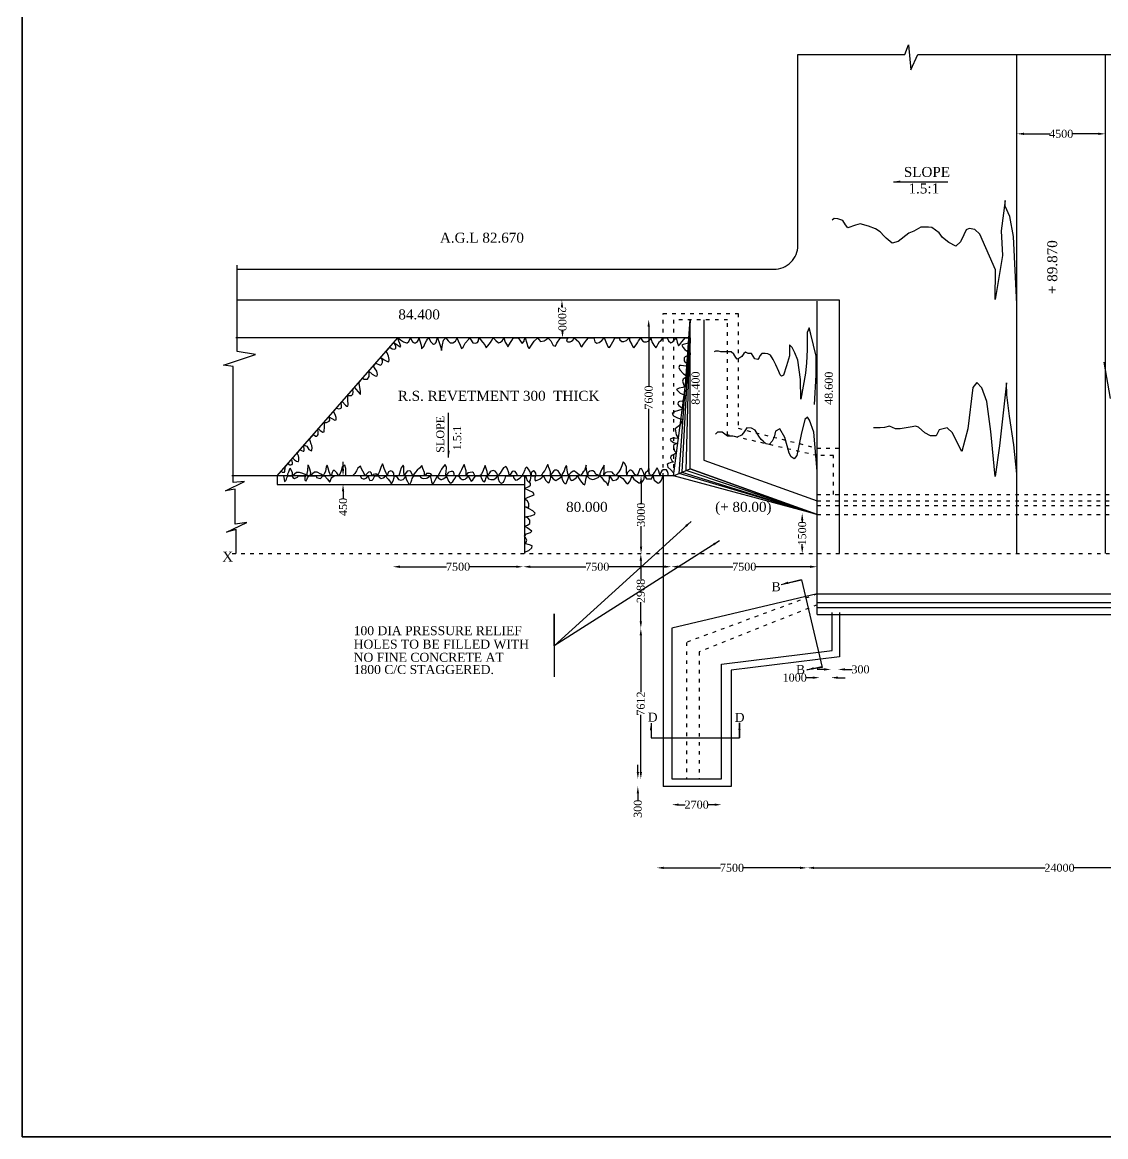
# Model space of a CAD drawing. Header units: millimetres. Extents: x -109570 to 233769, y -246061 to 106978.
# Drawn here: x 4479 to 58603, y 1094 to 56767 of the extents above; entities that cross this region are included whole.
import ezdxf

# ---------------------------------------------------------------- set-up
doc = ezdxf.new("R2010")
doc.units = ezdxf.units.MM
doc.header["$MEASUREMENT"] = 0
doc.header["$PDMODE"] = 33
doc.header["$PDSIZE"] = 500
doc.linetypes.add('ACAD_ISO03W100', pattern=[30, 12, -18])
for name, color, linetype in [('DIM', 5, 'Continuous'), ('DOT LINE', 3, 'ACAD_ISO03W100'), ('DWG. LINE', 1, 'Continuous'), ('HATCH', 2, 'Continuous'), ('TEXT', 7, 'Continuous'), ('TITLE', 7, 'Continuous')]:
    doc.layers.add(name, color=color, linetype=linetype)
doc.styles.get("Standard").update_dxf_attribs({"font": 'TIMES.TTF', "height": 400})
doc.dimstyles.get("Standard").update_dxf_attribs({"dimtxt": 400, "dimasz": 350, "dimexe": 0.18, "dimexo": 0.0625, "dimgap": 0.09, "dimtad": 0, "dimdec": 0, "dimzin": 0, "dimdsep": 46, "dimtxsty": 'Standard', "dimcen": 0.09, "dimse1": 1, "dimse2": 1, "dimclrd": 5, "dimclre": 5, "dimclrt": 4, "dimadec": 0, "dimazin": 0, "dimtfac": 1, "dimtdec": 0, "dimtofl": 0, "dimtmove": 0, "dimatfit": 3, "dimfxl": 1, "dimtolj": 1, "dimtzin": 0, "dimarcsym": 0})

# ---------------------------------------------------------------- blocks, each defined once
blk = doc.blocks.new('*D34')
at = {"layer": 'Defpoints', "color": 0}
for p in [(31339, 42879), (31372, 40999), (31469, 41000)]:
    blk.add_point(p, dxfattribs=at)
at = {"layer": 'DIM', "color": 5, "lineweight": -2}
for p, q in [((31442, 42531), (31442, 42514)), ((31463, 41350), (31463, 41367))]:
    blk.add_line(p, q, dxfattribs=at)
at = {"layer": 'DIM', "color": 5}
for points in [[(31500, 42532), (31383, 42530), (31436, 42881)], [(31521, 41351), (31405, 41349), (31469, 41000)]]:
    blk.add_solid(points, dxfattribs=at)
at = {"layer": 'DIM', "color": 4, "insert": (31452, 41941), "char_height": 400, "attachment_point": 5, "rotation": 271.0228}
blk.add_mtext('\\A1;2000', dxfattribs=at)
blk = doc.blocks.new('*D35')
at = {"layer": 'Defpoints', "color": 0}
for p in [(20488, 34108), (20488, 33683), (20503, 33683)]:
    blk.add_point(p, dxfattribs=at)
at = {"layer": 'DIM', "color": 5, "lineweight": -2}
for p, q in [((20503, 34458), (20503, 34808)), ((20503, 33333), (20503, 32983))]:
    blk.add_line(p, q, dxfattribs=at)
at = {"layer": 'DIM', "color": 5}
for points in [[(20445, 34458), (20561, 34458), (20503, 34108)], [(20445, 33333), (20561, 33333), (20503, 33683)]]:
    blk.add_solid(points, dxfattribs=at)
at = {"layer": 'DIM', "color": 4, "insert": (20503, 32555), "char_height": 400, "attachment_point": 5, "rotation": 90}
blk.add_mtext('\\A1;450', dxfattribs=at)
blk = doc.blocks.new('*D36')
at = {"layer": 'Defpoints', "color": 0}
for p in [(35566, 41917), (35772, 41917), (35566, 34122)]:
    blk.add_point(p, dxfattribs=at)
at = {"layer": 'DIM', "color": 5, "lineweight": -2}
for p, q in [((35772, 41567), (35772, 38589)), ((35772, 34472), (35772, 37450))]:
    blk.add_line(p, q, dxfattribs=at)
at = {"layer": 'DIM', "color": 5}
for points in [[(35714, 41567), (35831, 41567), (35772, 41917)], [(35714, 34472), (35831, 34472), (35772, 34122)]]:
    blk.add_solid(points, dxfattribs=at)
at = {"layer": 'DIM', "color": 4, "insert": (35772, 38020), "char_height": 400, "attachment_point": 5, "rotation": 90}
blk.add_mtext('\\A1;7600', dxfattribs=at)
blk = doc.blocks.new('*D37')
at = {"layer": 'Defpoints', "color": 0}
for p in [(35562, 34113), (35390, 30222), (35562, 30222)]:
    blk.add_point(p, dxfattribs=at)
at = {"layer": 'DIM', "color": 5, "lineweight": -2}
for p, q in [((35390, 33763), (35390, 32736)), ((35390, 30572), (35390, 31599))]:
    blk.add_line(p, q, dxfattribs=at)
at = {"layer": 'DIM', "color": 5}
for points in [[(35331, 33763), (35448, 33763), (35390, 34113)], [(35331, 30572), (35448, 30572), (35390, 30222)]]:
    blk.add_solid(points, dxfattribs=at)
at = {"layer": 'DIM', "color": 4, "insert": (35390, 32167), "char_height": 400, "attachment_point": 5, "rotation": 90}
blk.add_mtext('\\A1;3000', dxfattribs=at)
blk = doc.blocks.new('*D38')
at = {"layer": 'Defpoints', "color": 0}
for p in [(22992, 29550), (29504, 29568), (29504, 29550)]:
    blk.add_point(p, dxfattribs=at)
at = {"layer": 'DIM', "color": 5, "lineweight": -2}
for p, q in [((23342, 29568), (25679, 29568)), ((29154, 29568), (26817, 29568))]:
    blk.add_line(p, q, dxfattribs=at)
at = {"layer": 'DIM', "color": 5}
for points in [[(23342, 29626), (23342, 29510), (22992, 29568)], [(29154, 29626), (29154, 29510), (29504, 29568)]]:
    blk.add_solid(points, dxfattribs=at)
at = {"layer": 'DIM', "color": 4, "insert": (26248, 29568), "char_height": 400, "attachment_point": 5}
blk.add_mtext('\\A1;7500', dxfattribs=at)
blk = doc.blocks.new('*D39')
at = {"layer": 'Defpoints', "color": 0}
for p in [(29504, 29550), (36902, 29568), (36902, 29543)]:
    blk.add_point(p, dxfattribs=at)
at = {"layer": 'DIM', "color": 5, "lineweight": -2}
for p, q in [((29854, 29568), (32634, 29568)), ((36552, 29568), (33772, 29568))]:
    blk.add_line(p, q, dxfattribs=at)
at = {"layer": 'DIM', "color": 5}
for points in [[(29854, 29626), (29854, 29510), (29504, 29568)], [(36552, 29626), (36552, 29510), (36902, 29568)]]:
    blk.add_solid(points, dxfattribs=at)
at = {"layer": 'DIM', "color": 4, "insert": (33203, 29568), "char_height": 400, "attachment_point": 5}
blk.add_mtext('\\A1;7500', dxfattribs=at)
blk = doc.blocks.new('*D40')
at = {"layer": 'Defpoints', "color": 0}
for p in [(36902, 29543), (44188, 29568), (44188, 29568)]:
    blk.add_point(p, dxfattribs=at)
at = {"layer": 'DIM', "color": 5, "lineweight": -2}
for p, q in [((37252, 29568), (39976, 29568)), ((43838, 29568), (41114, 29568))]:
    blk.add_line(p, q, dxfattribs=at)
at = {"layer": 'DIM', "color": 5}
for points in [[(37252, 29626), (37252, 29510), (36902, 29568)], [(43838, 29626), (43838, 29510), (44188, 29568)]]:
    blk.add_solid(points, dxfattribs=at)
at = {"layer": 'DIM', "color": 4, "insert": (40545, 29568), "char_height": 400, "attachment_point": 5}
blk.add_mtext('\\A1;7500', dxfattribs=at)
blk = doc.blocks.new('*D41')
at = {"layer": 'Defpoints', "color": 0}
for p in [(43385, 32244), (43385, 30222), (43440, 30222)]:
    blk.add_point(p, dxfattribs=at)
at = {"layer": 'DIM', "color": 5, "lineweight": -2}
for p, q in [((43440, 31894), (43440, 31779)), ((43440, 30572), (43440, 30688))]:
    blk.add_line(p, q, dxfattribs=at)
at = {"layer": 'DIM', "color": 5}
for points in [[(43382, 31894), (43499, 31894), (43440, 32244)], [(43382, 30572), (43499, 30572), (43440, 30222)]]:
    blk.add_solid(points, dxfattribs=at)
at = {"layer": 'DIM', "color": 4, "insert": (43440, 31233), "char_height": 400, "attachment_point": 5, "rotation": 90}
blk.add_mtext('\\A1;1500', dxfattribs=at)
blk = doc.blocks.new('*D42')
at = {"layer": 'Defpoints', "color": 0}
for p in [(35248, 18968), (35230, 18596), (35256, 18596)]:
    blk.add_point(p, dxfattribs=at)
at = {"layer": 'DIM', "color": 5, "lineweight": -2}
for p, q in [((35230, 19318), (35230, 19668)), ((35230, 18246), (35230, 17896))]:
    blk.add_line(p, q, dxfattribs=at)
at = {"layer": 'DIM', "color": 5}
for points in [[(35172, 19318), (35289, 19318), (35230, 18968)], [(35172, 18246), (35289, 18246), (35230, 18596)]]:
    blk.add_solid(points, dxfattribs=at)
at = {"layer": 'DIM', "color": 4, "insert": (35230, 17475), "char_height": 400, "attachment_point": 5, "rotation": 90}
blk.add_mtext('\\A1;300', dxfattribs=at)
blk = doc.blocks.new('*D43')
at = {"layer": 'Defpoints', "color": 0}
for p in [(35361, 26494), (35379, 26494), (35230, 18968)]:
    blk.add_point(p, dxfattribs=at)
at = {"layer": 'DIM', "color": 5, "lineweight": -2}
for p, q in [((35379, 26144), (35379, 23299)), ((35379, 19318), (35379, 22164))]:
    blk.add_line(p, q, dxfattribs=at)
at = {"layer": 'DIM', "color": 5}
for points in [[(35320, 26144), (35437, 26144), (35379, 26494)], [(35320, 19318), (35437, 19318), (35379, 18968)]]:
    blk.add_solid(points, dxfattribs=at)
at = {"layer": 'DIM', "color": 4, "insert": (35379, 22731), "char_height": 400, "attachment_point": 5, "rotation": 90}
blk.add_mtext('\\A1;7612', dxfattribs=at)
blk = doc.blocks.new('*D44')
at = {"layer": 'Defpoints', "color": 0}
for p in [(35379, 30222), (35390, 30222), (35361, 26494)]:
    blk.add_point(p, dxfattribs=at)
at = {"layer": 'DIM', "color": 5, "lineweight": -2}
for p, q in [((35379, 29872), (35379, 28926)), ((35379, 26844), (35379, 27791))]:
    blk.add_line(p, q, dxfattribs=at)
at = {"layer": 'DIM', "color": 5}
for points in [[(35320, 29872), (35437, 29872), (35379, 30222)], [(35320, 26844), (35437, 26844), (35379, 26494)]]:
    blk.add_solid(points, dxfattribs=at)
at = {"layer": 'DIM', "color": 4, "insert": (35379, 28358), "char_height": 400, "attachment_point": 5, "rotation": 90}
blk.add_mtext('\\A1;2988', dxfattribs=at)
blk = doc.blocks.new('*D45')
at = {"layer": 'Defpoints', "color": 0}
for p in [(36924, 18968), (39411, 18968), (39411, 17680)]:
    blk.add_point(p, dxfattribs=at)
at = {"layer": 'DIM', "color": 5, "lineweight": -2}
for p, q in [((37274, 17680), (37593, 17680)), ((39061, 17680), (38741, 17680))]:
    blk.add_line(p, q, dxfattribs=at)
at = {"layer": 'DIM', "color": 5}
for points in [[(37274, 17739), (37274, 17622), (36924, 17680)], [(39061, 17739), (39061, 17622), (39411, 17680)]]:
    blk.add_solid(points, dxfattribs=at)
at = {"layer": 'DIM', "color": 4, "insert": (38167, 17680), "char_height": 400, "attachment_point": 5}
blk.add_mtext('\\A1;2700', dxfattribs=at)
blk = doc.blocks.new('*D46')
at = {"layer": 'Defpoints', "color": 0}
for p in [(44311, 24033), (44311, 24026), (44881, 24047)]:
    blk.add_point(p, dxfattribs=at)
at = {"layer": 'DIM', "color": 5, "lineweight": -2}
for p, q in [((43961, 24026), (43611, 24026)), ((45231, 24026), (45581, 24026))]:
    blk.add_line(p, q, dxfattribs=at)
at = {"layer": 'DIM', "color": 5}
for points in [[(43961, 24085), (43961, 23968), (44311, 24026)], [(45231, 24085), (45231, 23968), (44881, 24026)]]:
    blk.add_solid(points, dxfattribs=at)
at = {"layer": 'DIM', "color": 4, "insert": (43065, 24026), "char_height": 400, "attachment_point": 5}
blk.add_mtext('\\A1;1000', dxfattribs=at)
blk = doc.blocks.new('*D47')
at = {"layer": 'Defpoints', "color": 0}
for p in [(44881, 24026), (45231, 24438), (45231, 24026)]:
    blk.add_point(p, dxfattribs=at)
at = {"layer": 'DIM', "color": 5, "lineweight": -2}
for p, q in [((44531, 24438), (44181, 24438)), ((45581, 24438), (45931, 24438))]:
    blk.add_line(p, q, dxfattribs=at)
at = {"layer": 'DIM', "color": 5}
for points in [[(44531, 24497), (44531, 24380), (44881, 24438)], [(45581, 24497), (45581, 24380), (45231, 24438)]]:
    blk.add_solid(points, dxfattribs=at)
at = {"layer": 'DIM', "color": 4, "insert": (46351, 24438), "char_height": 400, "attachment_point": 5}
blk.add_mtext('\\A1;300', dxfattribs=at)
blk = doc.blocks.new('*D48')
at = {"layer": 'Defpoints', "color": 0}
for p in [(54168, 51100), (58589, 51195), (58589, 51100)]:
    blk.add_point(p, dxfattribs=at)
at = {"layer": 'DIM', "color": 5, "lineweight": -2}
for p, q in [((54518, 51195), (55803, 51195)), ((58239, 51195), (56954, 51195))]:
    blk.add_line(p, q, dxfattribs=at)
at = {"layer": 'DIM', "color": 5}
for points in [[(54518, 51253), (54518, 51136), (54168, 51195)], [(58239, 51253), (58239, 51136), (58589, 51195)]]:
    blk.add_solid(points, dxfattribs=at)
at = {"layer": 'DIM', "color": 4, "insert": (56379, 51195), "char_height": 400, "attachment_point": 5}
blk.add_mtext('\\A1;4500', dxfattribs=at)
blk = doc.blocks.new('*D72')
at = {"layer": 'Defpoints', "color": 0}
for p in [(36176, 14541), (43686, 14541), (43686, 14525)]:
    blk.add_point(p, dxfattribs=at)
at = {"layer": 'DIM', "color": 5, "lineweight": -2}
for p, q in [((36526, 14525), (39362, 14525)), ((43336, 14525), (40500, 14525))]:
    blk.add_line(p, q, dxfattribs=at)
at = {"layer": 'DIM', "color": 5}
for points in [[(36526, 14584), (36526, 14467), (36176, 14525)], [(43336, 14584), (43336, 14467), (43686, 14525)]]:
    blk.add_solid(points, dxfattribs=at)
at = {"layer": 'DIM', "color": 4, "insert": (39931, 14525), "char_height": 400, "attachment_point": 5}
blk.add_mtext('\\A1;7500', dxfattribs=at)
blk = doc.blocks.new('*D73')
at = {"layer": 'Defpoints', "color": 0}
for p in [(43686, 14541), (68903, 14525), (68903, 14262)]:
    blk.add_point(p, dxfattribs=at)
at = {"layer": 'DIM', "color": 5, "lineweight": -2}
for p, q in [((44036, 14525), (55573, 14525)), ((68553, 14525), (57016, 14525))]:
    blk.add_line(p, q, dxfattribs=at)
at = {"layer": 'DIM', "color": 5}
for points in [[(44036, 14584), (44036, 14467), (43686, 14525)], [(68553, 14584), (68553, 14467), (68903, 14525)]]:
    blk.add_solid(points, dxfattribs=at)
at = {"layer": 'DIM', "color": 4, "insert": (56294, 14525), "char_height": 400, "attachment_point": 5}
blk.add_mtext('\\A1;24000', dxfattribs=at)

msp = doc.modelspace()

# ---------------------------------------------------------------- linework, layer by layer
at = {"layer": 'DIM'}
msp.add_lwpolyline([(31044.4, 25621.7), (31044.4, 27223.6), (31044.4, 24069.1)], dxfattribs=at)
at = {"layer": 'DOT LINE', "ltscale": 15}
for points in [[(36495.7, 34068), (36495.7, 42218.1), (40245.1, 42218.1), (40245.1, 36485), (44188.2, 35495), (45368.6, 35495)], [(45002.9, 33184.4), (45002.9, 35121.6), (44188.2, 35121.6), (39714.2, 36152.6), (39714.2, 41896.1), (37013.7, 41896.1), (37013.7, 34108.3)], [(44188.2, 33184.4), (104802.4, 33184.4)], [(44188.2, 32868.3), (104802.4, 32868.3)], [(44188.2, 32620), (104802.4, 32620)], [(44188.2, 32185.5), (104802.4, 32185.5)], [(14967.8, 30222.2), (127174.6, 30222.2)], [(44188.2, 28208.5), (37652.5, 25789.5), (37652.5, 18967.6)], [(44188.2, 27662.2), (38287.5, 25311.8), (38287.5, 18967.6)]]:
    msp.add_lwpolyline(points, dxfattribs=at)
at = {"layer": 'DWG. LINE'}
for p, q in [((45303.8, 27285.2), (45303.8, 25072.4)), ((45303.8, 25072.4), (39890.5, 24396.7)), ((39890.5, 24396.7), (39890.5, 18595.8)), ((39890.5, 18595.8), (36495.7, 18595.8))]:
    msp.add_line(p, q, dxfattribs=at)
for points in [[(43227.6, 55157.5), (48566.6, 55157.5), (48750.9, 55649.3), (48871, 54400.2), (49211.2, 55159.6), (62418.6, 55159.6), (62718.7, 55609.1), (62878.8, 54250.1), (63389.1, 55099.5), (78315.9, 55099.5), (78626, 55708.5), (78626, 54279.6), (79336.4, 55059), (95417.5, 55059), (95617.6, 55498), (95527.6, 54638.6), (95857.8, 54998.3), (100716.9, 54998.3), (100937, 55597.3), (101367.2, 54498.1), (101607.3, 54977.8), (108510.8, 54977.8)], [(54168.1, 30222.2), (54168.1, 55159.6)], [(58589.3, 30222.2), (58589.3, 55159.6)], [(15160.5, 30222.2), (15160.5, 31421.2), (14673.5, 31301.3), (15698.3, 31777.5), (15110, 31700.2), (15110, 33436.9), (14634.5, 33367.7), (15580.2, 33822.7), (15020.7, 33783.1), (15020.7, 39569.6), (14532.2, 39639.4), (16136, 40178.3), (15210.3, 40321.7), (15210.3, 44641.7)], [(45307, 30222.2), (45307, 42879.3), (15210.3, 42879.3)], [(44188.2, 27188.1), (44188.2, 42830.6)], [(37013.7, 34108.3), (37837.6, 34466.1), (44188.2, 32185.5), (37837.6, 34466.1), (37837.6, 41896.1)], [(44188.2, 32185.5), (37641.6, 34381), (37837.6, 41896.1), (37425.7, 34287.2), (44188.2, 32185.5), (37288.8, 34227.7), (37837.6, 41896.1)], [(38529.6, 41896.1), (38529.6, 34899.3), (44188.2, 32868.3)], [(37837.6, 40998.5), (15148.8, 40998.5)], [(17217.6, 34108.3), (23244, 40998.5)], [(37013.7, 34108.3), (37789, 40030.4)], [(44188.2, 32185.5), (37013.7, 34108.3), (14955.2, 34108.3)], [(17217.6, 34108.3), (17217.6, 33682.8), (29560.3, 33682.8)], [(29560.3, 34108.3), (29560.3, 30222.2)], [(36495.7, 34068), (36495.7, 18595.8)], [(42394.8, 28687.4), (43397.2, 28920.4), (44431.4, 24530.7), (43675.9, 24415.2)], [(44188.2, 28208.5), (36923.5, 26494.5), (36923.5, 18967.6)], [(44188.2, 28208.5), (104786.3, 28208.5)], [(36923.5, 18967.6), (39410.9, 18967.6), (39410.9, 24704.6), (44933.8, 25377.2), (44933.8, 27285.2)], [(44188.2, 27774), (69286.1, 27774)], [(44188.2, 27538.7), (69286.1, 27538.7)], [(44188.2, 27188.1), (69286.1, 27188.1)], [(35887.6, 21751.4), (35887.6, 21024.3), (40304.6, 21024.3), (40304.6, 21763.7)]]:
    msp.add_lwpolyline(points, dxfattribs=at)
msp.add_lwpolyline([(15210.3, 44426.5), (42027.6, 44426.5, 0.4142136), (43227.6, 45626.5), (43227.6, 55157.5)], format="xyb", dxfattribs=at)
at = {"layer": 'HATCH'}
for points in [[(54168.1, 42690.9), (53989.9, 46062.2), (53814.6, 47062.1), (53578.3, 47577.7), (53578.3, 47857.4), (53385.8, 46342.2), (53438.4, 45109.8), (53272.1, 44113.4), (53079.6, 42913.2), (53097.1, 44399), (52316.6, 46178.5), (52071.6, 46423.2), (51782.8, 46466.9), (51634, 46405.7), (51520.3, 46143.5), (51345.3, 45802.7), (51109, 45575.4), (51109, 45575.4), (50759, 45767.7), (50443.9, 46012.4), (50277.7, 46257.2), (49918.9, 46519.4), (49743.9, 46528.1), (49647.6, 46536.8), (49367.6, 46528.1), (49017.5, 46335.8), (48763.8, 46230.9), (48233.9, 45810.3), (47927.6, 45740.4), (47638.8, 45976.4), (47533.8, 46081.3), (47332.5, 46299.8), (47105, 46448.3), (46755, 46588.2), (46334.9, 46693.1), (46107.4, 46631.9), (45713.6, 46500.8), (45608.6, 46640.6), (45468.6, 46859.1), (45223.6, 46955.3), (45039.8, 46972.8), (44943.5, 46885.4)], [(44062.7, 37676.1), (44130.9, 39130.8), (44131, 40092.8), (43877.5, 41189.4), (43785, 41495.9), (43682.7, 41276.9), (43682.7, 40892.6), (43682.7, 40410.9), (43648.6, 39756.3), (43599.9, 39245.5), (43375.7, 37940.3), (43361.1, 38927.9), (43215, 39886.3), (43077.9, 40257.2), (42936.6, 40519.9), (42810, 40651.3), (42800.2, 40111.3), (42663.8, 39600.4), (42503.1, 39143.1), (42405.7, 39084.7), (42332.6, 39162.6), (42274.2, 39323.1), (42128, 39649.1), (41996.5, 39921.5), (41855.2, 40130.7), (41723.7, 40208.6), (41592.2, 40218.3), (41431.5, 40218.3), (41329.2, 40101.5), (41295.1, 40028.5), (41217.1, 39926.4), (41080.7, 39955.6), (40905.4, 40218.3), (40741.3, 40218.3), (40609.8, 40291.7), (40517.3, 40218.7), (40424.7, 40077.6), (40322.4, 39999.8), (40186, 39936.6), (40122.7, 40019.3), (40025.3, 40179.8), (39893.8, 40311.2), (39714.2, 40311.2), (39513.8, 40296.6), (39377.4, 40296.6), (39250.8, 40345.2), (39104.7, 40345.2), (39036.5, 40296.6)], [(17416.7, 34335.9), (17453.4, 34294.4), (17494.2, 34288), (17539.4, 34288), (17571.6, 34298.7), (17593.1, 34345.9), (17597.4, 34406.1), (17603.9, 34453.3), (17606, 34485.5), (17620.3, 34568.6), (17754.5, 34722.1), (17797.6, 34683.8), (17829.8, 34666.6), (17890, 34666.6), (17930.8, 34668.8), (17954.5, 34683.8), (17976, 34707.4), (17976, 34763.2), (17960.9, 34840.5), (17954.5, 34864.2), (17911.6, 34901.7), (17990.8, 34992.3), (18072.9, 34901.2), (18178.2, 34843.2), (18251.3, 34819.6), (18279.3, 34830.4), (18290, 34894.8), (18287.9, 35019.3), (18270.7, 35105.2), (18240.6, 35182.5), (18209.7, 35242.5), (18358.6, 35412.8), (18427.9, 35372.4), (18505.3, 35342.4), (18535.4, 35344.5), (18556.9, 35368.1), (18561.1, 35486.2), (18550.4, 35524.9), (18562.7, 35646.2), (18692.5, 35598.2), (18800, 35430.7), (18920.4, 35351.2), (18948.3, 35387.7), (18952.6, 35512.3), (18939.7, 35619.6), (18913.9, 35686.2), (18864.5, 35858), (18822.7, 35943.4), (19031.9, 36182.6), (19125, 36095.8), (19185.2, 36093.7), (19230.3, 36123.7), (19264.7, 36181.7), (19264.7, 36274), (19256.1, 36334.2), (19204.2, 36379.6), (19270.4, 36455.3), (19365.8, 36372.8), (19486.2, 36293.4), (19557.1, 36312.7), (19578.6, 36581.1), (19578.6, 36692.7), (19546.2, 36770.7), (19677.8, 36770.7), (19744.5, 36810), (19813.3, 36848.6), (19834.8, 36891.6), (19819.7, 36975.3), (19789.8, 37049.2), (19946.6, 36981.7), (20090.6, 36891.6), (20153, 36900.1), (20161.6, 37024.7), (20105.7, 37175), (20031.7, 37325.8), (20171.8, 37485.9), (20292.8, 37457.2), (20363.8, 37467.9), (20419.7, 37506.6), (20428.3, 37573.1), (20428.3, 37629), (20401, 37748), (20461.9, 37817.6), (20624.2, 37640), (20693, 37582.1), (20742.4, 37590.7), (20755.3, 37648.6), (20755.3, 37732.4), (20744.6, 37831.1), (20744.6, 37929.9), (20744.6, 38041.6), (20723.1, 38116.2), (20824.3, 38117.9), (20921, 38124.3), (20985.5, 38193), (21004.8, 38291.8), (20987.5, 38418.6), (21076, 38519.7), (21239.4, 38328.6), (21351.2, 38189), (21379.2, 38195.4), (21377, 38326.4), (21316.8, 38644.2), (21287.3, 38761.3), (21479.9, 38981.5), (21557.9, 38941.6), (21641.7, 38941.6), (21732, 38945.9), (21802.9, 39064), (21805.1, 39104.8), (21807.2, 39199.2), (21788.2, 39334), (21951.7, 39195.7), (22102.2, 39103.4), (22171, 39092.7), (22214, 39101.2), (22226.9, 39176.4), (22183.9, 39333.1), (22108.7, 39462), (22017.1, 39595.7), (22138.3, 39734.3), (22349.7, 39645.6), (22431.4, 39677.8), (22468, 39770.1), (22472.3, 39847.4), (22437.9, 39948.4), (22392, 40024.4), (22560.7, 39901.4), (22726.2, 39819.9), (22797.2, 39809.1), (22810.1, 39920.8), (22775.7, 40079.7), (22734.8, 40172), (22702.6, 40257.9), (22656.1, 40326.4), (22845.4, 40542.7), (22950, 40454.2), (23053.2, 40432.7), (23132.8, 40477.8), (23143.5, 40574.4), (23111.3, 40666.8), (23081.2, 40724.7), (23037.8, 40762.7), (23201.9, 40660.5), (23352.4, 40546.7), (23384.6, 40576.7), (23343.8, 40722.8), (23292.2, 40843), (23244, 40998.5), (23380.3, 40898.8), (23520.1, 40810.8), (23674.8, 40750.7), (23713.5, 40761.4), (23790.9, 40812.9), (23876.9, 40998.5), (23941.9, 40860.6), (23991.3, 40783.3), (24062.3, 40755.3), (24120.3, 40761.8), (24165.5, 40783.3), (24221.4, 40828.3), (24266.5, 40899.2), (24294.4, 40959.3), (24294.4, 40998.5), (24355, 40795.7), (24419.5, 40566), (24428.1, 40458.6), (24428.1, 40458.6), (24531.3, 40568.1), (24598, 40729.2), (24673.2, 40860.1), (24718.4, 40941.7), (24785, 40998.5), (24867.2, 40823.8), (24968.2, 40718.6), (25026.3, 40688.6), (25080, 40699.3), (25129.5, 40737.9), (25168.1, 40802.4), (25178.9, 40851.7), (25215.4, 40998.5), (25307.9, 40776.6), (25393.9, 40521.1), (25422, 40368.2), (25477.9, 40660.3), (25525.2, 40881.4), (25641.2, 40998.5), (25762.1, 40858.2), (25850.2, 40761.6), (25983.5, 40753), (26116.8, 40832.4), (26157.7, 40901.2), (26183.5, 40972), (26183.5, 40998.5), (26248, 40847.5), (26346.9, 40632.8), (26420, 40467.4), (26497.3, 40542.6), (26607, 40735.8), (26779, 40937.7), (26834.9, 40998.5), (26863.7, 40929.1), (26986.3, 40753), (27113.1, 40731.6), (27212, 40776.7), (27261.4, 40851.8), (27274.3, 40896.9), (27310.9, 40998.5), (27474.3, 40789.5), (27588.2, 40645.7), (27652.7, 40506.1), (27738.7, 40598.4), (27874.1, 40768.1), (27955.8, 40911.9), (28009.6, 40998.5), (28130.6, 40862.6), (28263.9, 40761.6), (28369.2, 40793.8), (28450.9, 40858.3), (28498.2, 40918.4), (28534.7, 40998.5), (28607.8, 40791.7), (28698.1, 40630.7), (28739, 40557.7), (28739, 40557.7), (28822.8, 40686.5), (28863.7, 40765.9), (28936.8, 40871.1), (29020.6, 40998.5), (29253.6, 40998.5), (29374, 40838.9), (29447.1, 40712.3), (29546, 40845.4), (29558.9, 40886.2), (29595.4, 40998.5), (29683.6, 40729.4), (29730.9, 40551.2), (29780.3, 40480.4), (29821.2, 40484.7), (29892.1, 40587.7), (30049, 40841.1), (30225.3, 40998.5), (30288.6, 40914.3), (30372.4, 40828.4), (30555.2, 40849.9), (30703.5, 40948.6), (30733.6, 40998.5), (30888.4, 40858.5), (30991.6, 40622.3), (31116.3, 40579.3), (31185, 40729.6), (31372.1, 40998.5), (31726.8, 40998.5), (31696.7, 40946.5), (31670.9, 40843.4), (31726.8, 40798.3), (31849.3, 40804.8), (31920.3, 40843.4), (31984.8, 40895), (32051.4, 40998.5), (32282.6, 40802), (32385.7, 40583), (32426.6, 40553), (32516.9, 40694.7), (32660.9, 40894.4), (32770.6, 40998.5), (33026.4, 40998.5), (33084.4, 40808.5), (33172.6, 40744.1), (33303.7, 40767.7), (33437, 40866.5), (33548.8, 40998.5), (33672.5, 40694.7), (33747.8, 40540.1), (33808, 40520.8), (33842.4, 40568), (33984.3, 40810.7), (34044.5, 40913.7), (34085.3, 40998.5), (34289.5, 40998.5), (34336.8, 40909.5), (34429.3, 40821.4), (34536.8, 40825.7), (34605.6, 40853.6), (34655, 40873), (34758.2, 40967.4), (34809.8, 40998.5), (34809.8, 40868.7), (34926.9, 40675.4), (34976.3, 40546.6), (35023.6, 40510.1), (35150.5, 40656.1), (35208.5, 40757), (35262.3, 40847.2), (35322.5, 40935.2), (35356.9, 40998.5), (35456.4, 40849.7), (35550.9, 40806.8), (35662.7, 40806.8), (35753, 40845.4), (35800.3, 40881.9), (35854.1, 40944.2), (35879.9, 40998.5), (35929.3, 40811.1), (36021.8, 40639.3), (36131.4, 40506.2), (36185.1, 40577), (36245.3, 40703.7), (36309.8, 40813.2), (36387.2, 40875.5), (36471.1, 40998.5), (36701.9, 40998.5), (36757.8, 40858.3), (36871.7, 40759.6), (36983.5, 40809), (37048, 40879.8), (37101.7, 40933.5), (37144.7, 40998.5), (37192, 40793.9), (37265.1, 40611.4), (37325.3, 40671.5), (37419.9, 40800.4), (37520.9, 40924.9), (37594, 40998.5), (37837.6, 40998.5), (37837.6, 40745.3), (37686.9, 40723.6), (37493.9, 40677.4), (37423.2, 40639.4), (37477.6, 40539), (37570, 40427.6), (37662.4, 40359.8), (37837.6, 40251.2), (37837.6, 40159.8), (37709.7, 40108.1), (37586.2, 40059.4), (37545.4, 39999.6), (37537.3, 39918.2), (37550.9, 39858.4), (37575.3, 39801.4), (37624.2, 39774.3), (37837.6, 39603.2), (37624.2, 39595.1), (37401.3, 39627.7), (37306.2, 39616.8), (37284.5, 39516.3), (37319.8, 39402.3), (37504.6, 39206.8), (37639.2, 39124.1), (37837.6, 39118.9), (37597, 38998.6), (37499.1, 38944.3), (37455.6, 38833), (37520.8, 38645.7), (37548, 38599.5), (37601.4, 38595.7), (37482.8, 38520.8), (37292.5, 38493.6), (37167.5, 38420.3), (37338.7, 38246.6), (37428.4, 38203.1), (37569.1, 38144.8), (37548.6, 37858.1), (37447.4, 37844.8), (37311.4, 37823.1), (37238.1, 37787.8), (37224.5, 37690.1), (37281.5, 37619.5), (37335.9, 37567.9), (37420.2, 37502.7), (37519.6, 37453), (37219, 37356.1), (37091.3, 37323.5), (36947.2, 37225.8), (37013.7, 37114.5), (37219, 37008.6), (37481.7, 36923.5), (37344.6, 36635.5), (37262.1, 36590.4), (37099.8, 36451.5), (37150.1, 36162.2), (37257.7, 35972.1), (37084.3, 35994.8), (36964.6, 35987.1), (36844.8, 35933.1), (36871.9, 35879.1), (37013.7, 35782.7), (37224.3, 35716.8), (37092, 35686.2), (37013.7, 35632.2), (37013.7, 35535.8), (37068.8, 35366.1), (37164.5, 35260), (37061.1, 35194.3), (36960.7, 35148), (36883.5, 35090.1), (36868, 35005.3), (36929.8, 34878), (37013.7, 34789.3), (36926, 34789.3), (36852.6, 34762.3), (36759.9, 34723.7), (36686.5, 34669.7), (36725.1, 34550.1), (36875.7, 34415.1), (37013.7, 34264.6)], [(58841.4, 37976.1), (58523.9, 39782.1)], [(54168.1, 34208), (54014.5, 35663.1), (53802.3, 37087.5), (53665.3, 38157.1), (53640.4, 38754.1), (53304.2, 35616.5), (53080, 34074.3), (52868.3, 36325.4), (52669.1, 37830.2), (52420.1, 38501.8), (52158.6, 38775.4), (51971.8, 38526.7), (51722.7, 36449.7), (51411.4, 35318), (51199.8, 35740.8), (50950.7, 36250.7), (50689.2, 36511.9), (50278.3, 36400), (50128.9, 36113.9), (50128.9, 36113.9), (49842.5, 36101.5), (49842.5, 36101.5), (49568.5, 36250.7), (49257.2, 36536.8), (49107.8, 36599), (48933.5, 36549.2), (48335.8, 36449.7), (48099.2, 36449.7), (48099.2, 36449.7), (47800.4, 36599), (47551.3, 36524.4), (47339.6, 36499.5), (47003.4, 36511.9)], [(44188.2, 34340.1), (44028.3, 36292.6), (43802.5, 36883.8), (43709, 37047.1), (43568.8, 36922.6), (43381.9, 36175.9), (43179.4, 35118), (43047, 34954.6), (42891.3, 35063.5), (42790, 35234.7), (42696.6, 35600.3), (42572, 36020.3), (42315, 36463.7), (42315, 36463.7), (42112.5, 36339.2), (42036.2, 36035.3), (41941.1, 35841.4), (41786, 35675.2), (41644.3, 35707.8), (41497.2, 35849.2), (41388.2, 35919.2), (41271.4, 36098.1), (41092.2, 36393.7), (40913.1, 36494.8), (40671.7, 36502.6), (40500.3, 36261.5), (40406.9, 36137), (40192.7, 36042.4), (39969.1, 36093.9), (39714.2, 36093.9), (39448.9, 36284.8), (39207.5, 36284.8), (39114.1, 36183.7), (39114.1, 36183.7)], [(36742.2, 34108.3), (36742.2, 34228.1), (36708.6, 34331.8), (36662.8, 34405), (36617, 34414.1), (36543.8, 34414.1), (36495.7, 34414.1), (36433.9, 34362.3), (36378.9, 34273.9), (36351.5, 34188.5), (36351.5, 34108.3), (36272.9, 34339.8), (36195, 34503.1), (36155.3, 34463.5), (36094.2, 34350.6), (36051.5, 34283.6), (35990.4, 34198.2), (35956.9, 34161.6), (35901.9, 34108.3), (35828.5, 34183.9), (35782.3, 34341.4), (35730.4, 34356.7), (35614.4, 34259.1), (35589.9, 34204.2), (35565.5, 34121.9), (35559.4, 34103.6), (35513.6, 34277.4), (35431.2, 34439), (35388.5, 34481.7), (35333.5, 34463.4), (35238.9, 34219.5), (35217.5, 34182.9), (35217.5, 34108.3), (35076.6, 34173.6), (34972.8, 34332.2), (34881.2, 34393.2), (34826.2, 34393.2), (34719.4, 34277.3), (34695, 34237.7), (34673.6, 34158.4), (34673.6, 34108.3), (34667.5, 34344.4), (34658.3, 34567), (34569.8, 34743.8), (34502.6, 34810.9), (34441.6, 34652.3), (34383.6, 34478.5), (34282.8, 34310.8), (34163.8, 34173.6), (34114.9, 34108.3), (34011.8, 34212), (33943.4, 34285.1), (33870.2, 34314.4), (33694.4, 34285.1), (33631, 34275.4), (33567.5, 34207.1), (33513.8, 34148.6), (33513.8, 34108.3), (33543.1, 34280.2), (33552.8, 34421.7), (33543.1, 34636.2), (33435.7, 34446), (33391.7, 34372.9), (33323.4, 34212), (33323.4, 34108.3), (33137.9, 34197.3), (33069.5, 34314.4), (32981.6, 34358.3), (32913.3, 34358.3), (32830.3, 34338.8), (32747.3, 34275.4), (32732.6, 34236.3), (32732.6, 34108.3), (32683.1, 34327.6), (32649.3, 34554.3), (32644.5, 34641), (32567.2, 34361.4), (32504.5, 34305.9), (32446.5, 34221.6), (32381.4, 34108.3), (32293.7, 34158.7), (32156.3, 34284.3), (32071.9, 34337.3), (31994.6, 34339.8), (31873.9, 34255.4), (31830.5, 34207.2), (31799.1, 34171), (31758.1, 34108.3), (31728.7, 34233.6), (31694.9, 34387.9), (31687.6, 34566.3), (31673.1, 34607.3), (31634.5, 34585.6), (31586.2, 34474.7), (31545.2, 34366.2), (31470.4, 34226.4), (31446.2, 34183), (31407.6, 34108.3), (31337, 34221.3), (31257.4, 34361.1), (31175.3, 34394.9), (31078.7, 34387.7), (31025.6, 34356.3), (30970.1, 34271.9), (30919.4, 34204.4), (30863.9, 34108.3), (30863.9, 34303.3), (30789.1, 34525.1), (30743.2, 34660.1), (30716.7, 34655.3), (30656.3, 34508.2), (30579.1, 34370.8), (30485, 34252.7), (30448.8, 34199.6), (30393.2, 34129.7), (30154.3, 34108.3), (30137.4, 34250.2), (30060.1, 34349.1), (30016.7, 34358.7), (29900.8, 34264.7), (29893.6, 34197.2), (29893.6, 34108.3), (29842.2, 34310.5), (29762.6, 34448), (29704.7, 34517.9), (29666, 34534.7), (29605.7, 34484.1), (29584, 34409.4), (29506.7, 34214.1), (29472.9, 34168.3), (29444, 34108.3), (29211.9, 34108.3), (29180.5, 34214), (29100.9, 34329.7), (29014, 34337), (28953.6, 34322.5), (28905.4, 34247.8), (28866.7, 34185.1), (28811.2, 34108.3), (28777.4, 34252.6), (28707.4, 34486.4), (28635, 34582.9), (28524, 34515.4), (28458.8, 34414.1), (28355, 34245.4), (28241.6, 34108.3), (28180.4, 34240.7), (28100.7, 34344.4), (28006.6, 34370.9), (27898, 34346.8), (27857, 34310.6), (27789.4, 34211.8), (27736.3, 34108.3), (27695.2, 34320.2), (27637.3, 34525.2), (27601.1, 34621.6), (27601.1, 34621.6), (27511.8, 34421.5), (27482.8, 34325.1), (27424.9, 34206.9), (27367, 34134.6), (27299.4, 34108.3), (27070.1, 34108.3), (27070.1, 34165.8), (27013.9, 34255), (26970.5, 34293.6), (26741.2, 34255), (26700.1, 34202), (26651.9, 34108.3), (26656.7, 34358.7), (26572.2, 34619.1), (26557.7, 34669.7), (26468.4, 34522.6), (26425, 34402.1), (26374.3, 34315.3), (26292.2, 34163.4), (26263.3, 34108.3), (26046, 34108.3), (26046, 34214), (26028, 34305.6), (25989.3, 34329.7), (25907.3, 34332.2), (25791.4, 34300.8), (25738.3, 34247.8), (25704.5, 34192.3), (25615.2, 34108.3), (25651.4, 34288.8), (25663.5, 34517.8), (25610.4, 34674.5), (25511.4, 34558.8), (25417.3, 34443.1), (25356.9, 34317.7), (25291.8, 34187.5), (25250.7, 34108.3), (24960.4, 34108.3), (24895.3, 34202.2), (24818, 34228.7), (24752.8, 34228.7), (24678, 34226.3), (24641.8, 34182.9), (24574.2, 34108.3), (24576.6, 34276.9), (24492.2, 34477), (24441.5, 34633.7), (24320.8, 34498.7), (24204.9, 34387.8), (24122.9, 34291.4), (24062.5, 34202.2), (23982.9, 34108.3), (23936.1, 34228.6), (23866.1, 34339.5), (23808.2, 34358.8), (23706.8, 34341.9), (23619.9, 34223.8), (23554.8, 34108.3), (23547.5, 34354), (23535.5, 34563.7), (23499.2, 34645.7), (23402.7, 34510.7), (23364.1, 34346.7), (23325.5, 34223.8), (23286.8, 34108.3), (23044.9, 34108.3), (23044.9, 34237.9), (22979.7, 34331.9), (22897.7, 34356), (22774.6, 34312.6), (22733.5, 34233.1), (22726.3, 34170.4), (22726.3, 34108.3), (22660.7, 34240.6), (22557, 34469.7), (22499, 34645.7), (22477.3, 34708.3), (22388, 34522.7), (22320.4, 34325), (22281.8, 34233.4), (22231.1, 34137), (22231.1, 34108.3), (22190.1, 34199.7), (22083.9, 34199.7), (22013.9, 34182.8), (21984.9, 34156.3), (21948.7, 34108.3), (21927, 34238.2), (21861.8, 34310.6), (21772.5, 34300.9), (21717, 34240.6), (21683.2, 34206.9), (21589, 34108.3), (21549.6, 34233.4), (21431.3, 34457.7), (21373.4, 34592.7), (21373.4, 34592.7), (21238.2, 34491.4), (21168.2, 34363.6), (21083.8, 34221.4), (20980, 34108.3), (20641.6, 34108.3), (20636.8, 34288.9), (20634.4, 34472.1), (20588.5, 34643.3), (20450.9, 34549.3), (20405.1, 34361.2), (20361.6, 34233.4), (20286.8, 34108.3), (20185.4, 34264.8), (20076.8, 34368.5), (20011.7, 34370.9), (19965.8, 34269.6), (19927.2, 34163.5), (19898.2, 34108.3), (19815.3, 34301.4), (19762.2, 34496.7), (19711.5, 34643.8), (19653.6, 34559.4), (19622.2, 34325.5), (19561.9, 34212.2), (19528.1, 34137.5), (19528.1, 34108.3), (19397.8, 34195.3), (19216.7, 34289.4), (19081.6, 34289.4), (18866.7, 34108.3), (18893.3, 34255.6), (18849.8, 34446.1), (18779.8, 34622.1), (18748.5, 34648.6), (18734, 34371.3), (18693, 34231.5), (18693, 34108.3), (18612.5, 34170.9), (18499.1, 34231.2), (18330.1, 34279.4), (18185.3, 34279.4), (18071.8, 34192.6), (17984.9, 34108.3), (17975.3, 34265), (17883.6, 34472.3), (17830.5, 34436.1), (17782.2, 34291.5), (17733.9, 34185.4), (17707.4, 34108.3)], [(17523.8, 34108.3), (17560.6, 33950.4), (17573.4, 33826.2), (17616.3, 33834.8), (17650.6, 33869), (17672.1, 33950.4), (17687.1, 34010.4), (17740.7, 34108.3), (17954.1, 34108.3), (17996.3, 34019), (18070.2, 33972.3), (18116.9, 33991.9), (18222.4, 34050.6), (18245.1, 34065.6), (18263.1, 34097.3), (18263.1, 34108.3), (18630.1, 34108.3), (18593.9, 34022), (18596.9, 33967.7), (18596.9, 33907.5), (18616.5, 33869.9), (18652.7, 33862.3), (18704, 33961.7), (18722.1, 34015.9), (18792.9, 34108.3), (19159.3, 34108.3), (19173.2, 34031), (19287.8, 33991.8), (19372.2, 33984.3), (19414.4, 34014.4), (19438.6, 34049.1), (19474.8, 34108.3), (19572.8, 34108.3), (19720.9, 33939.1), (19808.4, 33827.7), (19829.5, 33791.5), (19861.1, 33826.2), (19915.4, 33973.7), (19950.1, 34026.4), (20057.2, 34108.3)], [(21365.8, 34108.3), (21425.4, 33995.1), (21512.2, 33951.8), (21577.3, 33959.9), (21645.1, 33995.1), (21691.2, 34030.3), (21764.4, 34108.3), (21796.9, 33970.8), (21845.7, 33878.7), (21956.9, 33894.9), (22000.3, 33946.4), (22032.8, 34003.2), (22084.3, 34108.3), (22266.2, 34108.3), (22306.8, 34041.2), (22399, 33973.5), (22518.3, 34006), (22556.3, 34033.1), (22607.8, 34108.3), (22607.8, 34108.3), (22754.2, 33949.1), (22819.3, 33862.5), (22868.1, 33792), (22897.9, 33751.4), (22935.9, 33746), (23003.7, 33854.3), (23055.2, 34022.2), (23055.2, 34108.3), (23167.1, 34073.8), (23264.7, 33933), (23386.7, 33889.7), (23514.2, 33927.6), (23579.2, 33989.9), (23614.5, 34052.2), (23614.5, 34108.3), (23663.3, 33938.4), (23722.9, 33830.1), (23777.2, 33732.6), (23834.1, 33682.8), (23877.5, 33735.3), (23912.7, 33808.4), (23945.3, 33914), (23961.5, 33979), (24034.7, 34108.3), (24328.6, 34108.3), (24399.1, 34009.1), (24513, 33968.4), (24675.7, 33990.1), (24724.5, 34014.5), (24854.6, 34108.3), (24898, 33917), (24925.1, 33816.8), (24971.2, 33682.8), (25030.9, 33768), (25101.4, 33898), (25220.7, 34108.3), (25248.4, 34014.5), (25394.9, 33927.8), (25443.7, 33930.5), (25506, 33963), (25590.1, 34011.8), (25655.2, 34055.1), (25655.2, 34108.3), (25741.9, 33919.7), (25777.2, 33843.9), (25861.2, 33746.4), (25907.3, 33754.5), (25988.7, 33822.2), (26042.9, 33906.2), (26108, 34001), (26154.6, 34108.3), (26263.3, 34108.3), (26354.9, 34000.8), (26447.1, 33922.2), (26528.4, 33922.2), (26596.2, 33949.3), (26647.7, 33992.6), (26702, 34025.1), (26739.9, 34108.3), (26807.7, 34006.2), (26910.8, 33849.1), (26962.3, 33878.9), (27021.9, 33952), (27106, 34076.6), (27106, 34108.3), (27375.2, 34108.3), (27426.7, 33981.8), (27489.1, 33860), (27532.4, 33822), (27567.7, 33808.5), (27619.2, 33889.7), (27643.6, 33973.7), (27687, 34108.3), (27765.6, 33965.6), (27887.6, 33922.2), (28039.5, 33933.1), (28166.9, 34022.4), (28241.6, 34108.3), (28260.1, 33960.2), (28306.2, 33824.8), (28360.5, 33759.8), (28395.7, 33748.9), (28425.5, 33748.9), (28512.3, 33800.4), (28550.3, 33876.2), (28604.5, 33976.4), (28639.7, 34108.3), (28995.5, 34108.3), (29028, 33987.4), (29122.9, 33895.3), (29204.3, 33917), (29266.7, 33957.6), (29350.7, 34014.5), (29444, 34108.3), (29620.1, 34108.3), (29652.6, 34002.7), (29706.9, 33880.8), (29744.8, 33826.7), (29774.6, 33807.7), (29818, 33807.7), (29861.4, 33894.4), (29891.2, 34005.4), (29893.6, 34108.3), (30113.8, 34108.3), (30075.9, 34016.3), (30078.6, 33910.7), (30111.1, 33864.7), (30290, 33924.2), (30352.4, 33964.8), (30425.6, 34024.4), (30520.4, 34108.3), (30623.4, 33886.3), (30750.8, 33764.5), (30799.6, 33783.4), (30862, 33954), (30881, 34029.8), (30881, 34108.3), (30993.1, 33954.1), (31134, 33878.3), (31234.3, 33935.2), (31312.9, 33992), (31380.7, 34048.9), (31407.6, 34108.3), (31453.9, 33927), (31529.8, 33770), (31578.6, 33724), (31640.9, 33726.7), (31722.3, 33891.9), (31798.2, 34108.3), (31853.3, 33938.2), (31899.3, 33878.7), (31986.1, 33897.6), (32146, 34008.6), (32205.6, 34108.3), (32365.8, 33864.7), (32498.6, 33688.7), (32574.5, 33658.9), (32617.9, 33788.9), (32628.8, 33940.5), (32683, 34108.3), (32816.1, 33973.3), (32970.6, 33921.9), (33051.9, 33949), (33171.2, 33992.3), (33255.2, 34032.9), (33295.9, 34076.2), (33323.4, 34108.3), (33417.9, 34022.1), (33534.4, 33875.9), (33648.3, 33794.6), (33738.1, 33629.2), (33789.6, 33845.8), (33811.3, 33983.9), (33811.3, 34108.3), (33938.7, 33916.2), (33990.2, 33872.9), (34142, 33913.5), (34245, 33989.3), (34285.6, 34108.3), (34472.7, 33973), (34646.2, 33756.4), (34732.9, 33715.8), (34830.5, 33821.4), (34884.7, 33946), (34936.2, 34073.2), (34936.2, 34108.3), (35037.2, 33937.8), (35286.6, 33761.9), (35405.8, 33764.6), (35511.5, 33886.4), (35544.1, 33962.2), (35559.4, 34103.6), (35657.9, 33959.5), (35793.5, 33954.1), (35910, 33964.9), (35977.8, 34108.3), (36037.4, 33889.1), (36243.4, 33740.2), (36332.9, 33778.1), (36408.8, 33886.4), (36449.5, 33997.4), (36495.7, 34068)], [(29560.3, 30295), (29785.6, 30380.6), (29939.8, 30510.6), (29946.7, 30616.7), (29813, 30668.1), (29560.3, 30729.7), (29655.4, 30801.5), (29682.8, 30893.9), (29628, 31003.5), (29560.3, 31089), (29665.7, 31216.9), (29864.4, 31285.3), (29926.1, 31343.5), (29706.8, 31514.7), (29652, 31545.5), (29560.3, 31607.1), (29710.2, 31646.1), (29837, 31728.2), (29840.5, 31902.8), (29730.8, 32005.5), (29560.3, 32067.1), (29888.4, 32105.6), (30070.1, 32177.5), (30107.7, 32239.1), (29984.4, 32362.3), (29792.5, 32465), (29560.3, 32571.1), (29778.8, 32551.6), (29778.8, 32722.7), (29717.1, 32839.1), (29621.1, 32928.1), (29560.3, 32965.7), (29830.2, 33078.7), (30056.3, 33164.3), (29994.7, 33280.6), (29560.3, 33475.7), (29789.1, 33583), (29867.9, 33644.6), (29864.5, 33730.2), (29818, 33807.7)]]:
    msp.add_lwpolyline(points, dxfattribs=at)
at = {"layer": 'TITLE', "lineweight": 35}
msp.add_lwpolyline([(4478.8, 106977.8), (233657, 106977.8), (233657, 1093.9), (4478.8, 1093.9)], close=True, dxfattribs=at)

# ---------------------------------------------------------------- texts
at = {"layer": 'TEXT'}
for s, height, p in [('SLOPE', 500, (48517.1, 49041.5)), ('1.5:1', 500, (48750.9, 48216.5)), ('A.G.L 82.670', 500, (25342, 45756.2)), ('84.400', 500, (23263.7, 41923.3)), ('R.S. REVETMENT 300  THICK', 500, (23239.4, 37856.2)), ('80.000', 500, (31644.5, 32307.5)), ('(+ 80.00)', 500, (39091.3, 32307.5)), ('X', 500, (14466.8, 29821.2)), ('B', 450, (41911.1, 28343.8)), ('100 DIA PRESSURE RELIEF', 450, (21033.4, 26148.4)), ('HOLES TO BE FILLED WITH', 450, (21033.4, 25475.8)), ('NO FINE CONCRETE AT', 450, (21033.4, 24818.8)), ('1800 C/C STAGGERED.', 450, (21033.4, 24208.8)), ('B', 450, (43129.2, 24211.5)), ('D', 450, (35725.1, 21827.3)), ('D', 450, (40067.8, 21816.3))]:
    msp.add_text(s, height=height, dxfattribs=at).set_placement(p)
for s, height, p in [('+ 89.870', 500, (56181.1, 43188.3)), ('84.400', 400, (38311.3, 37661.7)), ('48.600', 400, (44968.1, 37654.3)), ('SLOPE', 400, (25558.5, 35260.3)), ('1.5:1', 400, (26403.2, 35387.9))]:
    msp.add_text(s, height=height, rotation=90, dxfattribs=at).set_placement(p)

# ---------------------------------------------------------------- dimensions: what is measured, and where the dimension line sits
at = {"layer": 'DIM'}
for base, p1, p2, text, picture, middle in [((58589.3, 51194.8), (54168.1, 51100.4), (58589.3, 51100.4), '4500', '*D48', (56378.7, 51194.8)), ((29504, 29567.9), (22992, 29549.5), (29504, 29549.5), '7500', '*D38', (26248, 29567.9)), ((44310.9, 24026.2), (44880.8, 24046.8), (44310.9, 24033.1), '1000', '*D46', (43065.4, 24026.2)), ((39410.9, 17680.5), (36923.5, 18967.6), (39410.9, 18967.6), '2700', '*D45', (38167.2, 17680.5)), ((43686.1, 14525.3), (36175.9, 14541.2), (43686.1, 14541.2), '7500', '*D72', (39931, 14525.3))]:
    dim = msp.add_linear_dim(base=base, p1=p1, p2=p2, text=text, dimstyle='Standard', dxfattribs=at)
    dim.commit()
    dim.dimension.update_dxf_attribs({"geometry": picture, "text_midpoint": middle})
for p1, p2, distance, text, picture, middle in [((31338.5, 42879.3), (31372.1, 40998.5), 97, '2000', '*D34', (31452.3, 41940.6)), ((44880.8, 24026.2), (45230.8, 24026.2), 412.1, '300', '*D47', (46351.4, 24438.3))]:
    dim = msp.add_aligned_dim(p1=p1, p2=p2, distance=distance, text=text, dimstyle='Standard', dxfattribs=at)
    dim.commit()
    dim.dimension.update_dxf_attribs({"geometry": picture, "text_midpoint": middle})
for base, p1, p2, text, picture, middle in [((35772.3, 41917.2), (35565.5, 34121.9), (35565.5, 41917.2), '7600', '*D36', (35772.3, 38019.5)), ((20503, 33682.8), (20487.8, 34108.3), (20487.8, 33682.8), '450', '*D35', (20503, 32554.9)), ((35389.6, 30222.2), (35562.5, 34112.7), (35562.5, 30222.2), '3000', '*D37', (35389.6, 32167.5)), ((43440.4, 30222.2), (43385.4, 32244.1), (43385.4, 30222.2), '1500', '*D41', (43440.4, 31233.1)), ((35378.7, 26494.5), (35230.2, 18967.6), (35361.3, 26494.5), '7612', '*D43', (35378.7, 22731)), ((35230.2, 18595.8), (35247.6, 18967.6), (35256.3, 18595.8), '300', '*D42', (35230.2, 17475.3))]:
    dim = msp.add_linear_dim(base=base, p1=p1, p2=p2, angle=90, text=text, dimstyle='Standard', dxfattribs=at)
    dim.commit()
    dim.dimension.update_dxf_attribs({"geometry": picture, "text_midpoint": middle})
dim = msp.add_linear_dim(base=(35378.7, 30222.2), p1=(35361.3, 26494.5), p2=(35389.6, 30222.2), angle=90, text='2988', dimstyle='Standard', override={"dimtmove": 1}, dxfattribs=at)
dim.commit()
dim.dimension.update_dxf_attribs({"geometry": '*D44', "text_midpoint": (35378.7, 28358.3)})
for base, p1, p2, text, picture, middle in [((36901.9, 29567.9), (29504, 29549.5), (36901.9, 29543.1), '7500', '*D39', (33202.9, 29567.9)), ((44188.2, 29567.9), (36901.9, 29543.1), (44188.2, 29567.9), '7500', '*D40', (40545, 29567.9)), ((68902.8, 14525.3), (43686.1, 14541.2), (68902.8, 14261.7), '24000', '*D73', (56294.5, 14525.3))]:
    dim = msp.add_linear_dim(base=base, p1=p1, p2=p2, text=text, dimstyle='Standard', override={"dimtmove": 1}, dxfattribs=at)
    dim.commit()
    dim.dimension.update_dxf_attribs({"geometry": picture, "text_midpoint": middle})

# ---------------------------------------------------------------- leaders
for points in [[(47993.5, 48804), (50722.1, 48804)], [(25776.8, 35023.9), (25776.8, 37250.9)], [(37894.7, 31835.8), (31044.4, 25621.7)], [(39308.1, 30870), (31044.4, 25621.7)]]:
    msp.add_leader(points, dimstyle='Standard', override={"dimgap": 0.09, "dimtad": 0}, dxfattribs=at)
at = {"layer": 'DWG. LINE'}
for points in [[(42394.8, 28687.4), (43396.5, 28923.4)], [(43675.9, 24415.2), (44417.4, 24589.9)], [(35887.6, 21751.4), (35887.6, 21024.3)], [(40304.6, 21763.7), (40304.6, 21024.3)]]:
    msp.add_leader(points, dimstyle='Standard', override={"dimgap": 0.09, "dimtad": 0}, dxfattribs=at)

doc.saveas('drawing.dxf')
